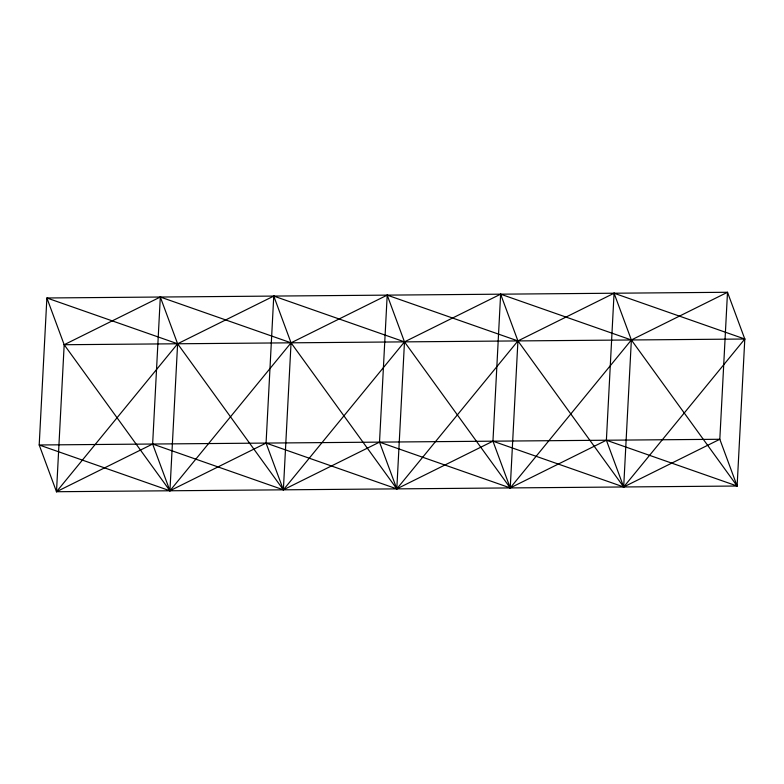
<?xml version="1.0" encoding="UTF-8"?>
<svg xmlns="http://www.w3.org/2000/svg" width="784" height="784" viewBox="0 0 784 784"><rect width="100%" height="100%" fill="white"/><g stroke="black" fill="none" stroke-linecap="round" stroke-linejoin="round"><path stroke-width="1.18" d="M56.497 491.725L64.18 344.725L46.883 297.979L727.503 292.275L744.8 339.021L737.117 486.021L56.497 491.725L39.2 444.979L46.883 297.979L177.615 343.774L283.367 489.824L379.515 442.127L510.237 487.922L606.385 440.226L737.117 486.021L719.82 439.275L727.503 292.275L631.365 339.972L510.237 487.922L404.485 341.873L387.198 295.127L291.05 342.824L169.932 490.774L39.2 444.979L719.82 439.275L623.682 486.972L492.95 441.176L396.802 488.873L266.07 443.078L169.932 490.774L64.18 344.725L160.318 297.028L291.05 342.824L396.802 488.873L517.93 340.922L614.068 293.226L744.8 339.021L623.682 486.972L517.93 340.922L500.633 294.176L404.485 341.873L283.367 489.824L152.635 444.028L56.497 491.725L177.615 343.774L273.763 296.078L404.485 341.873L396.802 488.873L379.515 442.127L387.198 295.127L517.93 340.922L510.237 487.922L492.95 441.176L500.633 294.176L631.365 339.972L737.117 486.021M64.18 344.725L744.8 339.021M160.318 297.028L152.635 444.028L169.932 490.774L177.615 343.774L160.318 297.028M273.763 296.078L266.07 443.078L283.367 489.824L291.05 342.824L273.763 296.078M614.068 293.226L606.385 440.226L623.682 486.972L631.365 339.972L614.068 293.226"/></g></svg>
